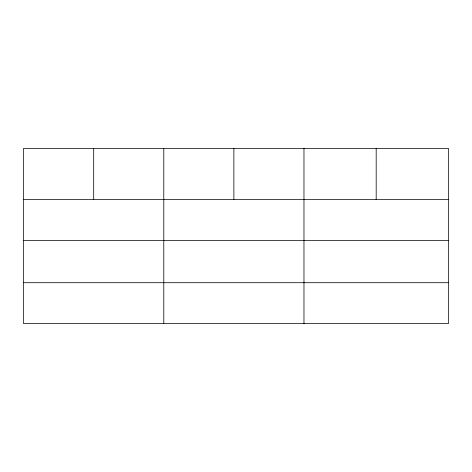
<?xml version="1.0" encoding="UTF-8"?>
<svg xmlns="http://www.w3.org/2000/svg" width="472" height="472" viewBox="0 0 472 472"><rect width="100%" height="100%" fill="white"/><g stroke="black" fill="none" stroke-linecap="round" stroke-linejoin="round"><path stroke-width="0.71" d="M448.4 240.531L448.4 148.379L23.6 148.379L23.6 323.621L448.4 323.621L448.4 240.531L23.6 240.531M23.6 199.609L448.4 199.609M23.6 282.698L448.4 282.698M376.184 148.379L376.184 199.609M303.968 148.379L303.968 323.621M233.876 148.379L233.876 199.609M163.784 148.379L163.784 323.621M93.692 148.379L93.692 199.609"/></g></svg>
